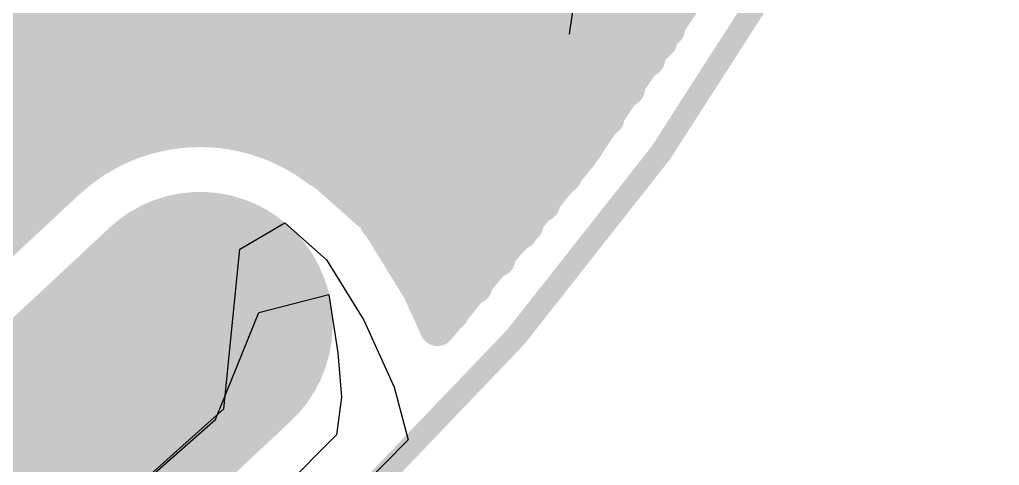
# Model space of a CAD drawing. Header units: millimetres. Extents: x 69.6 to 104.4, y 72.6 to 106.2.
# Drawn here: x 94.33 to 99.87, y 79.71 to 82.23 of the extents above; entities that cross this region are included whole.
import ezdxf

# ---------------------------------------------------------------- set-up
doc = ezdxf.new("R2010")
doc.units = ezdxf.units.MM
for name, color, linetype in [('BottomLayer', 5, 'Continuous'), ('KeepOutLayer', 6, 'Continuous'), ('MultiLayer', 9, 'Continuous'), ('TopLayer', 1, 'Continuous'), ('TopOverlay', 2, 'Continuous'), ('ViaHoleLayer', 16, 'Continuous')]:
    doc.layers.add(name, color=color, linetype=linetype)

# ---------------------------------------------------------------- blocks, each defined once
blk = doc.blocks.new('0402____16')
at = {"layer": 'TopLayer'}
for points in [[(-0.25, -0.3), (0.25, -0.3), (-0.25, 0.3), (0.25, 0.3)], [(0.766, -0.3), (1.266, -0.3), (0.766, 0.3), (1.266, 0.3)]]:
    blk.add_solid(points, dxfattribs=at)
at = {"layer": 'TopOverlay', "const_width": 0.127}
for points in [[(-0.37, 0.41), (-0.25, 0.41)], [(-0.37, -0.41), (-0.37, 0.41)], [(-0.27, 0.41), (1.34, 0.41)], [(1.27, 0.41), (1.38, 0.41)], [(1.38, -0.41), (1.38, 0.41)], [(-0.37, -0.41), (-0.34, -0.41)], [(-0.34, -0.41), (-0.2, -0.41)], [(-0.31, -0.41), (1.34, -0.41)], [(1.29, -0.41), (1.38, -0.41)]]:
    blk.add_lwpolyline(points, dxfattribs=at)
at = {"layer": 'TopOverlay', "const_width": 0.0635}
for points in [[(-0.4018, 0.41, 1), (-0.3383, 0.41, 1)], [(-0.4018, 0.41, 1), (-0.3383, 0.41, 1)], [(-0.3018, 0.41, 1), (-0.2383, 0.41, 1)], [(-0.2818, 0.41, 1), (-0.2183, 0.41, 1)], [(1.2383, 0.41, 1), (1.3018, 0.41, 1)], [(1.3083, 0.41, 1), (1.3718, 0.41, 1)], [(1.3483, 0.41, 1), (1.4118, 0.41, 1)], [(1.3483, 0.41, 1), (1.4118, 0.41, 1)], [(-0.4018, -0.41, 1), (-0.3383, -0.41, 1)], [(-0.4018, -0.41, 1), (-0.3383, -0.41, 1)], [(-0.3718, -0.41, 1), (-0.3083, -0.41, 1)], [(-0.3718, -0.41, 1), (-0.3083, -0.41, 1)], [(-0.3418, -0.41, 1), (-0.2783, -0.41, 1)], [(-0.2318, -0.41, 1), (-0.1683, -0.41, 1)], [(1.2582, -0.41, 1), (1.3217, -0.41, 1)], [(1.3083, -0.41, 1), (1.3718, -0.41, 1)], [(1.3483, -0.41, 1), (1.4118, -0.41, 1)], [(1.3483, -0.41, 1), (1.4118, -0.41, 1)]]:
    blk.add_lwpolyline(points, format="xyb", close=True, dxfattribs=at)
blk = doc.blocks.new('QFN48_28')
at = {"layer": 'TopLayer'}
for points in [[(-2.25, -2.25), (2.25, -2.25), (-2.25, 2.25), (2.25, 2.25)], [(0.1, -3.35), (0.3, -3.35), (0.1, -2.65), (0.3, -2.65)], [(0.5, -3.35), (0.7, -3.35), (0.5, -2.65), (0.7, -2.65)], [(0.9, -3.35), (1.1, -3.35), (0.9, -2.65), (1.1, -2.65)], [(1.3, -3.35), (1.5, -3.35), (1.3, -2.65), (1.5, -2.65)]]:
    blk.add_solid(points, dxfattribs=at)
blk = doc.blocks.new('CR2032_B_31')
at = {"layer": 'BottomLayer'}
for points, const_width in [([(-4.25, 0, 1), (4.25, 0, 1)], 8.5), ([(-10.545, -1.75, 1), (-9.795, -1.75, 1)], 0.75)]:
    blk.add_lwpolyline(points, format="xyb", close=True, dxfattribs=dict(at, const_width=const_width))
at = {"layer": 'BottomLayer', "const_width": 1.5}
blk.add_lwpolyline([(-10.17, 1.75), (-10.17, -1.75)], dxfattribs=at)
at = {"layer": 'MultiLayer', "const_width": 1.5}
blk.add_lwpolyline([(-10.17, 1.75), (-10.17, -1.75)], dxfattribs=at)
at = {"layer": 'MultiLayer', "const_width": 0.75}
blk.add_lwpolyline([(-10.545, -1.75, 1), (-9.795, -1.75, 1)], format="xyb", close=True, dxfattribs=at)
at = {"layer": 'TopLayer', "const_width": 1.5}
blk.add_lwpolyline([(-10.17, 1.75), (-10.17, -1.75)], dxfattribs=at)
at = {"layer": 'TopLayer', "const_width": 0.75}
blk.add_lwpolyline([(-10.545, -1.75, 1), (-9.795, -1.75, 1)], format="xyb", close=True, dxfattribs=at)

msp = doc.modelspace()

# ---------------------------------------------------------------- linework, layer by layer
at = {"layer": 'BottomLayer'}
for p, q in [((95.5727, 80.9319), (95.8281, 81.0801)), ((95.8281, 81.0801), (96.0638, 80.8718)), ((95.4828, 80.0286), (95.5727, 80.9319)), ((96.0638, 80.8718), (96.2737, 80.5295)), ((95.6812, 80.573), (96.0761, 80.675)), ((96.0761, 80.675), (96.1281, 80.3445)), ((95.436, 79.9678), (95.6812, 80.573)), ((96.2737, 80.5295), (96.4465, 80.1518)), ((96.1281, 80.3445), (96.1482, 80.0946)), ((96.4465, 80.1518), (96.5256, 79.8531)), ((96.1482, 80.0946), (96.1197, 79.8815)), ((93.5413, 78.2982), (95.4828, 80.0286)), ((93.4542, 78.2392), (95.436, 79.9678)), ((96.1197, 79.8815), (95.7961, 79.5566)), ((96.5256, 79.8531), (95.9395, 79.2606))]:
    msp.add_line(p, q, dxfattribs=at)
at = {"layer": 'BottomLayer', "const_width": 0.2}
for points in [[(85.2057, 94.9648), (97.9929, 82.1775)], [(84.969, 94.9186), (97.8805, 82.0071)], [(84.7322, 94.8725), (97.7659, 81.8389)], [(84.4955, 94.8264), (97.649, 81.6729)], [(84.2815, 94.7575), (97.53, 81.5091)], [(84.0958, 94.6605), (97.4088, 81.3475)], [(83.91, 94.5634), (97.2854, 81.188)], [(83.7242, 94.4664), (97.1598, 81.0307)], [(83.5384, 94.3693), (97.0322, 80.8755)], [(83.3526, 94.2722), (96.9024, 80.7225)], [(83.1669, 94.1752), (95.8566, 81.4854)], [(82.9811, 94.0781), (95.4549, 81.6043)], [(82.7953, 93.981), (95.1797, 81.5966)], [(82.7953, 93.981), (95.1798, 81.5966)], [(82.6095, 93.884), (94.956, 81.5375)], [(82.4237, 93.7869), (94.7667, 81.4439)], [(82.2379, 93.6898), (94.6054, 81.3223)], [(82.0859, 93.559), (94.459, 81.1859)], [(81.9382, 93.4239), (94.3127, 81.0494)], [(89.8641, 77.4191), (99.015, 86.57)], [(89.4631, 77.301), (98.7234, 86.5612)], [(90.2754, 77.5475), (99.0311, 86.3033)], [(91.3605, 78.3498), (99.162, 86.1513)], [(94.6709, 81.3774), (99.3723, 86.0788)], [(95.1717, 81.5953), (99.6004, 86.024)], [(95.4627, 81.6035), (99.6328, 85.7736)], [(95.6955, 81.5534), (99.5087, 85.3666)], [(95.8914, 81.4665), (99.3622, 84.9373)], [(96.0616, 81.3538), (99.1882, 84.4805)], [(96.2126, 81.222), (98.9791, 83.9885)], [(96.3535, 81.08), (98.7224, 83.4489)], [(96.4647, 80.9085), (98.3956, 82.8393)], [(96.5723, 80.7331), (97.9482, 82.1091)], [(92.0355, 78.9259), (94.5952, 81.3129)], [(96.0671, 81.3506), (96.3028, 81.1423)], [(96.3715, 81.0605), (96.5814, 80.7182)], [(96.6646, 80.5426), (97.1898, 81.0679)], [(96.5142, 80.8279), (96.7704, 80.5716)], [(96.6019, 80.6796), (96.6916, 80.4835)]]:
    msp.add_lwpolyline(points, dxfattribs=at)
for points in [[(99.6961, 86.001, -0.118535), (96.6916, 80.4835)], [(94.5952, 81.3129, -0.367813), (96.0244, 81.3781)]]:
    msp.add_lwpolyline(points, format="xyb", dxfattribs=at)
at = {"layer": 'BottomLayer'}
for points, const_width in [([(97.9429, 82.1775, 1), (98.0429, 82.1775, 1)], 0.1), ([(97.8982, 82.1091, 1), (97.9982, 82.1091, 1)], 0.1), ([(97.8305, 82.0071, 1), (97.9305, 82.0071, 1)], 0.1), ([(95.5568, 81.7769, 1), (95.7818, 81.7769, 1)], 0.225), ([(97.7159, 81.8389, 1), (97.8159, 81.8389, 1)], 0.1), ([(97.599, 81.6729, 1), (97.699, 81.6729, 1)], 0.1), ([(95.1217, 81.5953, 1), (95.2217, 81.5953, 1)], 0.1), ([(95.1297, 81.5966, 1), (95.2297, 81.5966, 1)], 0.1), ([(95.1298, 81.5966, 1), (95.2298, 81.5966, 1)], 0.1), ([(95.4049, 81.6043, 1), (95.5049, 81.6043, 1)], 0.1), ([(95.4127, 81.6035, 1), (95.5127, 81.6035, 1)], 0.1), ([(94.906, 81.5375, 1), (95.006, 81.5375, 1)], 0.1), ([(95.6455, 81.5534, 1), (95.7455, 81.5534, 1)], 0.1), ([(95.8066, 81.4854, 1), (95.9066, 81.4854, 1)], 0.1), ([(95.8414, 81.4665, 1), (95.9414, 81.4665, 1)], 0.1), ([(97.48, 81.5091, 1), (97.58, 81.5091, 1)], 0.1), ([(94.7167, 81.4439, 1), (94.8167, 81.4439, 1)], 0.1), ([(94.6209, 81.3774, 1), (94.7209, 81.3774, 1)], 0.1), ([(95.9744, 81.3781, 1), (96.0744, 81.3781, 1)], 0.1), ([(96.0116, 81.3538, 1), (96.1116, 81.3538, 1)], 0.1), ([(94.5452, 81.3129, 1), (94.6452, 81.3129, 1)], 0.1), ([(94.5452, 81.3129, 1), (94.6452, 81.3129, 1)], 0.1), ([(94.5554, 81.3223, 1), (94.6554, 81.3223, 1)], 0.1), ([(96.0171, 81.3506, 1), (96.1171, 81.3506, 1)], 0.1), ([(97.3588, 81.3475, 1), (97.4588, 81.3475, 1)], 0.1), ([(96.1626, 81.222, 1), (96.2626, 81.222, 1)], 0.1), ([(97.2354, 81.188, 1), (97.3354, 81.188, 1)], 0.1), ([(94.409, 81.1859, 1), (94.509, 81.1859, 1)], 0.1), ([(96.2528, 81.1423, 1), (96.3528, 81.1423, 1)], 0.1), ([(96.3035, 81.08, 1), (96.4035, 81.08, 1)], 0.1), ([(94.2627, 81.0494, 1), (94.3627, 81.0494, 1)], 0.1), ([(96.3215, 81.0605, 1), (96.4215, 81.0605, 1)], 0.1), ([(96.5471, 80.9169, 1), (96.7721, 80.9169, 1)], 0.225), ([(97.1098, 81.0307, 1), (97.2098, 81.0307, 1)], 0.1), ([(97.1398, 81.0679, 1), (97.2398, 81.0679, 1)], 0.1), ([(96.4147, 80.9085, 1), (96.5147, 80.9085, 1)], 0.1), ([(96.9822, 80.8755, 1), (97.0822, 80.8755, 1)], 0.1), ([(96.4642, 80.8279, 1), (96.5642, 80.8279, 1)], 0.1), ([(96.5223, 80.7331, 1), (96.6223, 80.7331, 1)], 0.1), ([(96.5314, 80.7182, 1), (96.6314, 80.7182, 1)], 0.1), ([(96.8524, 80.7225, 1), (96.9524, 80.7225, 1)], 0.1), ([(96.5519, 80.6796, 1), (96.6519, 80.6796, 1)], 0.1), ([(96.6146, 80.5426, 1), (96.7146, 80.5426, 1)], 0.1), ([(96.7204, 80.5716, 1), (96.8204, 80.5716, 1)], 0.1), ([(96.6416, 80.4835, 1), (96.7416, 80.4835, 1)], 0.1), ([(96.6416, 80.4835, 1), (96.7416, 80.4835, 1)], 0.1)]:
    msp.add_lwpolyline(points, format="xyb", close=True, dxfattribs=dict(at, const_width=const_width))
at = {"layer": 'KeepOutLayer', "const_width": 0.127}
msp.add_lwpolyline([(100.1392, 86.2685, -0.404026), (83.9692, 75.9671)], format="xyb", dxfattribs=at)
at = {"layer": 'MultiLayer', "const_width": 0.225}
for points in [[(95.5568, 81.7769, 1), (95.7818, 81.7769, 1)], [(96.5471, 80.9169, 1), (96.7721, 80.9169, 1)]]:
    msp.add_lwpolyline(points, format="xyb", close=True, dxfattribs=at)
at = {"layer": 'TopLayer'}
for p, q in [((95.5727, 80.9319), (95.8281, 81.0801)), ((95.8281, 81.0801), (96.0638, 80.8718)), ((95.4828, 80.0286), (95.5727, 80.9319)), ((96.0638, 80.8718), (96.2737, 80.5295)), ((95.6812, 80.573), (96.0761, 80.675)), ((96.0761, 80.675), (96.1281, 80.3445)), ((95.436, 79.9678), (95.6812, 80.573)), ((96.2737, 80.5295), (96.4465, 80.1518)), ((96.1281, 80.3445), (96.1482, 80.0946)), ((96.4465, 80.1518), (96.5256, 79.8531)), ((96.1482, 80.0946), (96.1197, 79.8815)), ((93.5413, 78.2982), (95.4828, 80.0286)), ((93.4542, 78.2392), (95.436, 79.9678)), ((96.1197, 79.8815), (95.7961, 79.5566)), ((96.5256, 79.8531), (95.9395, 79.2606))]:
    msp.add_line(p, q, dxfattribs=at)
at = {"layer": 'TopLayer', "const_width": 0.2}
for points in [[(99.6961, 86.001, -0.118535), (96.6916, 80.4835)], [(95.1853, 81.5974, -0.204623), (96.0244, 81.3781)]]:
    msp.add_lwpolyline(points, format="xyb", dxfattribs=at)
for points in [[(96.198, 83.4068), (97.7659, 81.8389)], [(96.3535, 81.08), (98.7224, 83.4489)], [(96.4808, 83.4068), (97.8805, 82.0071)], [(96.7637, 83.4068), (97.9929, 82.1775)], [(96.2126, 81.222), (97.999, 83.0084)], [(95.5325, 82.9402), (96.2571, 82.2156)], [(96.4647, 80.9085), (98.3956, 82.8393)], [(96.283, 81.4338), (97.2079, 82.3587)], [(96.2571, 82.2156), (96.3127, 82.2156)], [(97.0856, 82.2363), (97.649, 81.6729)], [(96.5723, 80.7331), (97.9482, 82.1091)], [(96.9442, 82.0949), (97.53, 81.5091)], [(95.5028, 81.9149), (95.6523, 82.0644)], [(95.5028, 81.9149), (95.6523, 82.0644)], [(95.6064, 82.0185), (96.9024, 80.7225)], [(95.7169, 81.9999), (96.283, 81.4338)], [(95.4265, 81.8386), (95.5028, 81.9149)], [(95.4265, 81.8386), (95.5028, 81.9149)], [(95.4265, 81.8386), (95.5028, 81.9149)], [(95.4627, 81.6035), (95.788, 81.9288)], [(96.8027, 81.9535), (97.4088, 81.3475)], [(95.465, 81.8771), (95.8566, 81.4854)], [(95.22, 81.6321), (95.4265, 81.8386)], [(95.22, 81.6321), (95.4265, 81.8386)], [(96.6613, 81.8121), (97.2854, 81.188)], [(95.6955, 81.5534), (95.9294, 81.7873)], [(95.3235, 81.7356), (95.4549, 81.6043)], [(95.8915, 81.4665), (96.0709, 81.6459)], [(96.5199, 81.6706), (97.1598, 81.0307)], [(96.3785, 81.5292), (97.0322, 80.8755)], [(96.0616, 81.3538), (96.2123, 81.5045)], [(96.0671, 81.3506), (96.3028, 81.1423)], [(96.3715, 81.0605), (96.5814, 80.7182)], [(96.6646, 80.5426), (97.1898, 81.0678)], [(96.5142, 80.8279), (96.7704, 80.5716)], [(96.6019, 80.6796), (96.6916, 80.4835)]]:
    msp.add_lwpolyline(points, dxfattribs=at)
at = {"layer": 'TopLayer'}
for points, const_width in [([(96.2071, 82.2156, 1), (96.3071, 82.2156, 1)], 0.1), ([(96.2071, 82.2156, 1), (96.3071, 82.2156, 1)], 0.1), ([(96.2627, 82.2156, 1), (96.3627, 82.2156, 1)], 0.1), ([(97.0356, 82.2363, 1), (97.1356, 82.2363, 1)], 0.1), ([(97.9429, 82.1775, 1), (98.0429, 82.1775, 1)], 0.1), ([(96.8942, 82.0949, 1), (96.9942, 82.0949, 1)], 0.1), ([(97.8982, 82.1091, 1), (97.9982, 82.1091, 1)], 0.1), ([(95.5564, 82.0185, 1), (95.6564, 82.0185, 1)], 0.1), ([(95.6023, 82.0644, 1), (95.7023, 82.0644, 1)], 0.1), ([(95.6023, 82.0644, 1), (95.7023, 82.0644, 1)], 0.1), ([(95.6669, 81.9999, 1), (95.7669, 81.9999, 1)], 0.1), ([(97.8305, 82.0071, 1), (97.9305, 82.0071, 1)], 0.1), ([(95.4528, 81.9149, 1), (95.5528, 81.9149, 1)], 0.1), ([(95.4528, 81.9149, 1), (95.5528, 81.9149, 1)], 0.1), ([(95.4528, 81.9149, 1), (95.5528, 81.9149, 1)], 0.1), ([(95.4528, 81.9149, 1), (95.5528, 81.9149, 1)], 0.1), ([(95.4528, 81.9149, 1), (95.5528, 81.9149, 1)], 0.1), ([(95.738, 81.9288, 1), (95.838, 81.9288, 1)], 0.1), ([(96.7527, 81.9535, 1), (96.8527, 81.9535, 1)], 0.1), ([(95.415, 81.8771, 1), (95.515, 81.8771, 1)], 0.1), ([(95.5568, 81.7769, 1), (95.7818, 81.7769, 1)], 0.225), ([(95.3765, 81.8386, 1), (95.4765, 81.8386, 1)], 0.1), ([(95.3765, 81.8386, 1), (95.4765, 81.8386, 1)], 0.1), ([(95.3765, 81.8386, 1), (95.4765, 81.8386, 1)], 0.1), ([(95.3765, 81.8386, 1), (95.4765, 81.8386, 1)], 0.1), ([(95.3765, 81.8386, 1), (95.4765, 81.8386, 1)], 0.1), ([(96.6113, 81.8121, 1), (96.7113, 81.8121, 1)], 0.1), ([(97.7159, 81.8389, 1), (97.8159, 81.8389, 1)], 0.1), ([(95.8794, 81.7873, 1), (95.9794, 81.7873, 1)], 0.1), ([(95.2735, 81.7356, 1), (95.3735, 81.7356, 1)], 0.1), ([(95.17, 81.6321, 1), (95.27, 81.6321, 1)], 0.1), ([(95.17, 81.6321, 1), (95.27, 81.6321, 1)], 0.1), ([(96.0209, 81.6459, 1), (96.1209, 81.6459, 1)], 0.1), ([(96.4699, 81.6706, 1), (96.5699, 81.6706, 1)], 0.1), ([(97.599, 81.6729, 1), (97.699, 81.6729, 1)], 0.1), ([(95.1353, 81.5974, 1), (95.2353, 81.5974, 1)], 0.1), ([(95.4049, 81.6043, 1), (95.5049, 81.6043, 1)], 0.1), ([(95.4127, 81.6035, 1), (95.5127, 81.6035, 1)], 0.1), ([(95.6455, 81.5534, 1), (95.7455, 81.5534, 1)], 0.1), ([(96.3285, 81.5292, 1), (96.4285, 81.5292, 1)], 0.1), ([(95.8066, 81.4854, 1), (95.9066, 81.4854, 1)], 0.1), ([(95.8415, 81.4665, 1), (95.9415, 81.4665, 1)], 0.1), ([(96.1623, 81.5045, 1), (96.2623, 81.5045, 1)], 0.1), ([(97.48, 81.5091, 1), (97.58, 81.5091, 1)], 0.1), ([(96.233, 81.4338, 1), (96.333, 81.4338, 1)], 0.1), ([(96.233, 81.4338, 1), (96.333, 81.4338, 1)], 0.1), ([(95.9744, 81.3781, 1), (96.0744, 81.3781, 1)], 0.1), ([(96.0116, 81.3538, 1), (96.1116, 81.3538, 1)], 0.1), ([(96.0171, 81.3506, 1), (96.1171, 81.3506, 1)], 0.1), ([(97.3588, 81.3475, 1), (97.4588, 81.3475, 1)], 0.1), ([(96.1626, 81.222, 1), (96.2626, 81.222, 1)], 0.1), ([(97.2354, 81.188, 1), (97.3354, 81.188, 1)], 0.1), ([(96.2528, 81.1423, 1), (96.3528, 81.1423, 1)], 0.1), ([(96.3035, 81.08, 1), (96.4035, 81.08, 1)], 0.1), ([(96.3215, 81.0605, 1), (96.4215, 81.0605, 1)], 0.1), ([(96.5471, 80.9169, 1), (96.7721, 80.9169, 1)], 0.225), ([(97.1098, 81.0307, 1), (97.2098, 81.0307, 1)], 0.1), ([(97.1398, 81.0678, 1), (97.2398, 81.0678, 1)], 0.1), ([(96.4147, 80.9085, 1), (96.5147, 80.9085, 1)], 0.1), ([(96.9822, 80.8755, 1), (97.0822, 80.8755, 1)], 0.1), ([(96.4642, 80.8279, 1), (96.5642, 80.8279, 1)], 0.1), ([(96.5223, 80.7331, 1), (96.6223, 80.7331, 1)], 0.1), ([(96.5314, 80.7182, 1), (96.6314, 80.7182, 1)], 0.1), ([(96.8524, 80.7225, 1), (96.9524, 80.7225, 1)], 0.1), ([(96.5519, 80.6796, 1), (96.6519, 80.6796, 1)], 0.1), ([(96.6146, 80.5426, 1), (96.7146, 80.5426, 1)], 0.1), ([(96.7204, 80.5716, 1), (96.8204, 80.5716, 1)], 0.1), ([(96.6416, 80.4835, 1), (96.7416, 80.4835, 1)], 0.1), ([(96.6416, 80.4835, 1), (96.7416, 80.4835, 1)], 0.1)]:
    msp.add_lwpolyline(points, format="xyb", close=True, dxfattribs=dict(at, const_width=const_width))
at = {"layer": 'TopOverlay'}
msp.add_line((97.4968, 82.5712), (97.4362, 82.147), dxfattribs=at)
at = {"layer": 'ViaHoleLayer', "const_width": 0.15}
for points in [[(95.5943, 81.7769, 1), (95.7443, 81.7769, 1)], [(96.5846, 80.9169, 1), (96.7346, 80.9169, 1)]]:
    msp.add_lwpolyline(points, format="xyb", close=True, dxfattribs=at)

# ---------------------------------------------------------------- block references
for name, p, rotation in [('CR2032_B_31', (87.1323, 86.7499), 133), ('QFN48_28', (91.8556, 83.5059), 45), ('0402____16', (96.3184, 82.3233), 315)]:
    msp.add_blockref(name, p, dxfattribs=dict(rotation=rotation))

doc.saveas('drawing.dxf')
